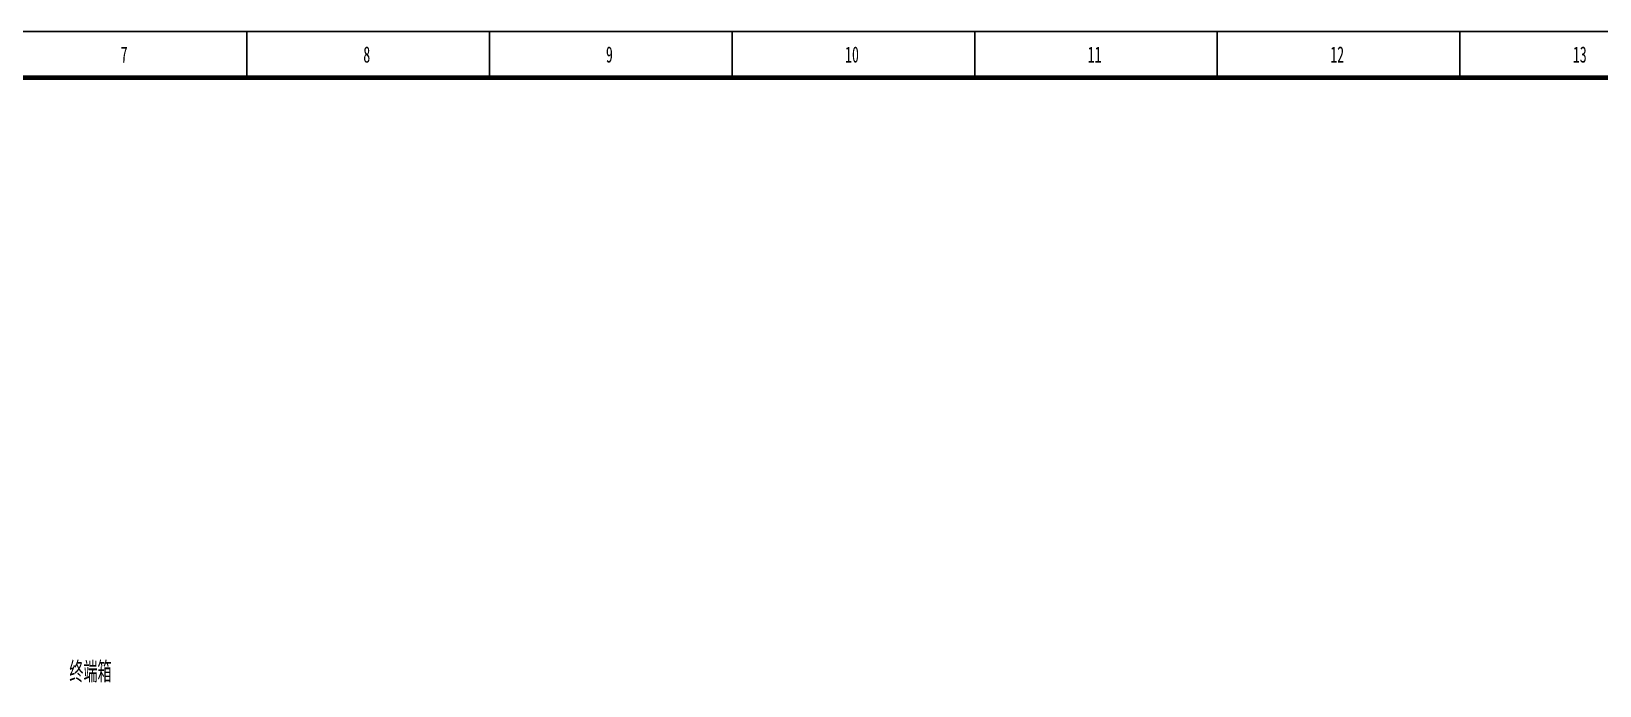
# Model space of a CAD drawing. Header units: millimetres. Extents: x -705761 to 1364679, y -410401 to 446404.
# Drawn here: x -530242 to -496240, y 108647 to 122822 of the extents above; entities that cross this region are included whole.
import ezdxf
from ezdxf.enums import TextEntityAlignment as Align

# ---------------------------------------------------------------- set-up
doc = ezdxf.new("R2010")
doc.units = ezdxf.units.MM
doc.layers.add('TK', color=7, linetype='Continuous')
doc.layers.add('模板-签名-公用', color=3, linetype='Continuous')
doc.layers.add('图框', color=7, linetype='Continuous', lineweight=13)
doc.layers.add('缺省', color=7, linetype='Continuous', lineweight=0)
doc.styles.add('H225', font='bsdi_xw.shx', dxfattribs={"width": 0.7, "height": 225, "bigfont": 'bsdi_hz.shx'})
doc.styles.add('Style-仿宋_GB2312', font='')
doc.styles.add('宋体', font='', dxfattribs={"width": 0.7, "height": 2.5})
doc.styles.get('Style-仿宋_GB2312').set_extended_font_data('仿宋_GB2312')
doc.styles.get('宋体').set_extended_font_data('SimSun')

# ---------------------------------------------------------------- blocks, each defined once
blk = doc.blocks.new('BSIET_通用图框_A1_1')
at = {"layer": '图框', "color": 7, "lineweight": 25}
for p, q in [((-473.1, 594), (-473.1, 584)), ((-420.5, 594), (-420.5, 584)), ((-420.5, 594), (-420.5, 584)), ((-367.9, 594), (-367.9, 584)), ((-315.3, 594), (-315.3, 584)), ((-262.7, 594), (-262.7, 584)), ((-210.1, 594), (-210.1, 584))]:
    blk.add_line(p, q, dxfattribs=at)
at = {"layer": '图框', "lineweight": 25}
blk.add_lwpolyline([(-841, 594), (0, 594), (0, 0), (-841, 0)], close=True, dxfattribs=at)
at = {"layer": '图框', "const_width": 1}
blk.add_lwpolyline([(-816, 584), (-10, 584), (-10, 10), (-816, 10)], close=True, dxfattribs=at)
at = {"layer": 'TK', "lineweight": 25, "style": '宋体', "width": 0.7, "flags": 3}
for tag, p in [('LZHQ_N会签10_T6_H6', (-828.24, 94.08)), ('LZHQ_N会签9_T6_H6', (-828.36, 86.08)), ('LZHQ_N会签8_T6_H6', (-828.24, 78.08)), ('LZHQ_N会签7_T6_H6', (-828.36, 70.08)), ('LZHQ_N会签6_T6_H6', (-828.25, 62.08)), ('LZHQ_N会签5_T6_H6', (-828.25, 54.08)), ('LZHQ_N会签4_T6_H6', (-828.25, 46.08)), ('LZHQ_N会签3_T6_H6', (-828.25, 38.08)), ('LZHQ_N会签2_T6_H6', (-828.25, 30.08)), ('LZHQ_N会签1_T6_H6', (-828.25, 22.08))]:
    blk.add_attdef(tag, text='', height=2.5, dxfattribs=at).set_placement(p, align=Align.MIDDLE)
at = {"layer": '图框', "color": 7, "lineweight": 25, "style": 'Style-仿宋_GB2312', "width": 0.628572}
for s, p in [('7', (-499.7, 589)), ('8', (-447.1, 589)), ('9', (-394.5, 589)), ('10', (-341.9, 589)), ('11', (-289.3, 589)), ('12', (-236.7, 589)), ('13', (-184.1, 589))]:
    blk.add_text(s, height=3.5, dxfattribs=at).set_placement(p, align=Align.MIDDLE_CENTER)
at = {"layer": '模板-签名-公用', "lineweight": 25, "style": '宋体', "width": 0.7}
blk.add_attdef('LZTQINS', text='', height=2, dxfattribs=at).set_placement((-10, 10), align=Align.MIDDLE)
at = {"layer": '模板-签名-公用', "lineweight": 25, "style": '宋体', "width": 0.7, "flags": 3}
blk.add_attdef('LZFRAME', (-45.91, 7.06), '', height=3, dxfattribs=at)

msp = doc.modelspace()

# ---------------------------------------------------------------- block references
at = {"layer": '图框', "color": 3, "lineweight": 25, "xscale": 100, "yscale": 100, "zscale": 100}
msp.add_blockref('BSIET_通用图框_A1_1', (-478260.08, 63421.92), dxfattribs=at)

# ---------------------------------------------------------------- texts
at = {"layer": '缺省', "color": 7, "lineweight": 15, "style": 'H225', "width": 0.714286}
msp.add_text('终端箱', height=450, dxfattribs=at).set_placement((-528961.22, 108941.32), align=Align.MIDDLE_CENTER)

doc.saveas('drawing.dxf')
